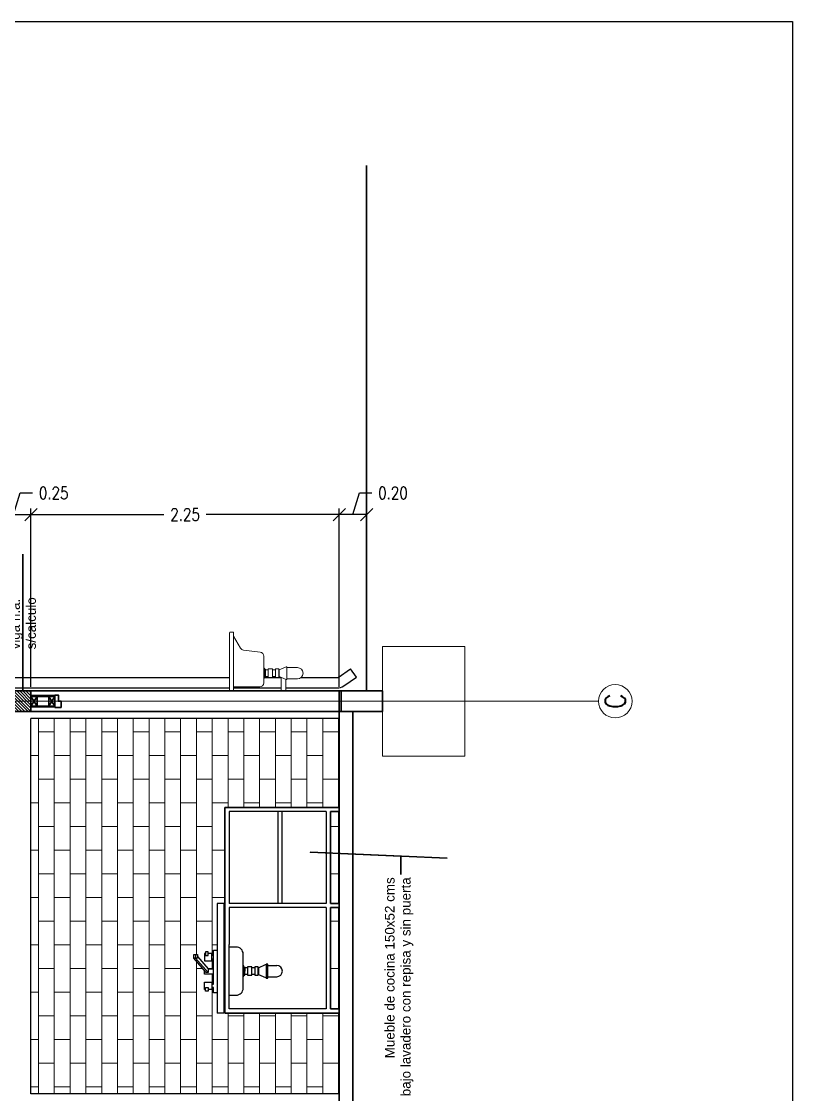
# Model space of a CAD drawing. Header units: metres. Extents: x 45 to 666, y -23 to 325.
# Drawn here: x 629.12 to 634.74, y 47.27 to 55.1 of the extents above; entities that cross this region are included whole.
import ezdxf

# ---------------------------------------------------------------- set-up
doc = ezdxf.new("R2010")
doc.units = ezdxf.units.M
doc.header["$LTSCALE"] = 5
doc.header["$MEASUREMENT"] = 0
doc.linetypes.add('HIDDEN', pattern=[0.375, 0.25, -0.125])
doc.layers.get('0').update_dxf_attribs({"color": 30})
doc.layers.get('DEFPOINTS').update_dxf_attribs({"color": 210})
for name, color, linetype, lineweight in [('A-ANNO-DIMS', 3, 'Continuous', 18), ('A-ANNO-NOTE', 7, 'Continuous', 35), ('A-ANNO-SYMB', 3, 'Continuous', 18), ('A-ANNO-TEXT', 3, 'Continuous', 18), ('A-ELEV-MBE1', 7, 'Continuous', 35), ('A-ELEV-MBE2', 4, 'Continuous', 25), ('A-ELEV-PATT', 8, 'Continuous', 18), ('A-FLOR-OVHD', 3, 'HIDDEN', 18), ('A-FURN', 8, 'Continuous', 18), ('A-WALL-BATT', 8, 'BATTING', 18), ('A-WALL-FULL', 7, 'Continuous', 35), ('A-WALL-FULL-EXTR', 7, 'Continuous', 35), ('A-WALL-PATT', 8, 'Continuous', 18)]:
    doc.layers.add(name, color=color, linetype=linetype, lineweight=lineweight)
doc.styles.add('E-ARIAL', font='arial.ttf')
doc.styles.add('E-ROMANS', font='romans.shx', dxfattribs={"width": 0.8})
doc.linetypes.add('BATTING', pattern='A,0.0001,-0.1,[134,ltypeshp.shx,S=0.1,R=0,X=-0.1,Y=0],-0.2,[134,ltypeshp.shx,S=0.1,R=180,X=0.1,Y=0],-0.1', length=0.4001)
doc.dimstyles.new('E-0050_TICK_18', dxfattribs={"dimscale": 0.001, "dimtxt": 90, "dimasz": 90, "dimexe": 45, "dimexo": 30, "dimgap": 45, "dimtad": 0, "dimzin": 0, "dimdsep": 46, "dimtxsty": 'E-ROMANS', "dimblk": 'OBLIQUE', "dimcen": 45, "dimclrd": 256, "dimclre": 256, "dimclrt": 256, "dimadec": 0, "dimazin": 0, "dimtfac": 1, "dimtmove": 1, "dimatfit": 3, "dimldrblk": 'OPEN90', "dimfxl": 1, "dimtfill": 1, "dimtolj": 1, "dimtzin": 0, "dimarcsym": 0})
doc.dimstyles.new('E-0200_TICK_12', dxfattribs={"dimscale": 0.001, "dimtxt": 240, "dimasz": 240, "dimexe": 120, "dimexo": 80, "dimgap": 120, "dimtad": 0, "dimzin": 0, "dimdsep": 46, "dimtxsty": 'E-ROMANS', "dimblk": 'OBLIQUE', "dimcen": 120, "dimclrd": 256, "dimclre": 256, "dimclrt": 256, "dimadec": 0, "dimazin": 0, "dimtfac": 1, "dimtmove": 1, "dimatfit": 3, "dimldrblk": 'OPEN90', "dimfxl": 1, "dimtfill": 1, "dimtolj": 1, "dimtzin": 0, "dimlwd": -1, "dimarcsym": 0})

# ---------------------------------------------------------------- blocks, each defined once
blk = doc.blocks.new('LAVADERO-ELEV-LAT')
for p, q in [((0, 0), (0.425, 0)), ((0, -0.025), (0, 0)), ((0.425, -0.03), (0.005, -0.03)), ((0.03, -0.03), (0.03, -0.22)), ((0.3132, -0.08), (0.4, -0.03)), ((0.43, -0.005), (0.43, -0.025)), ((0.2833, -0.2237), (0.2984, -0.1023)), ((0.06, -0.25), (0.2535, -0.25)), ((0.105, -0.2823), (0.105, -0.2626)), ((0.105, -0.3357), (0.105, -0.3127)), ((0.155, -0.2823), (0.155, -0.2626)), ((0.155, -0.3357), (0.155, -0.3127)), ((0.0984, -0.377), (0, -0.377)), ((0.105, -0.3619), (0.105, -0.36)), ((0.155, -0.3619), (0.105, -0.3619)), ((0.155, -0.3619), (0.155, -0.36)), ((0.0832, -0.4119), (0, -0.4119)), ((0.0891, -0.4181), (0.0891, -0.4952)), ((0.1709, -0.4181), (0.1709, -0.4952))]:
    blk.add_line(p, q)
for points in [[(0.1674, -0.25), (0.0926, -0.25), (0.0926, -0.2557), (0.1674, -0.2557)], [(0.1606, -0.2823), (0.0994, -0.2823), (0.0994, -0.3127), (0.1606, -0.3127)], [(0.1606, -0.3357), (0.0994, -0.3357), (0.0994, -0.36), (0.1606, -0.36)]]:
    blk.add_lwpolyline(points, close=True)
for points in [[(0.098, -0.2557), (0.101, -0.2626), (0.13, -0.2626)], [(0.162, -0.2557), (0.159, -0.2626), (0.13, -0.2626)], [(0.105, -0.3619), (0.0826, -0.4133), (0.0826, -0.4181), (0.0826, -0.4181)], [(0.155, -0.3619), (0.1774, -0.4133), (0.1774, -0.4181), (0.1774, -0.4181)], [(0.0826, -0.4181), (0.1774, -0.4181)]]:
    blk.add_lwpolyline(points)
for centre, radius, start, end in [((0.425, -0.005), 0.005, 0, 90), ((0.005, -0.025), 0.005, 180, 270), ((0.425, -0.025), 0.005, 270, 0), ((0.3282, -0.106), 0.03, 119.95883, 172.88766), ((0.06, -0.22), 0.03, 180, 270), ((0.2535, -0.22), 0.03, 270, 352.88766), ((0.13, -0.4952), 0.0409, 180, 360)]:
    blk.add_arc(centre, radius, start, end)
blk = doc.blocks.new('_Oblique')
at = {"color": 0, "linetype": 'ByBlock', "lineweight": -2}
blk.add_line((-0.5, -0.5), (0.5, 0.5), dxfattribs=at)
blk = doc.blocks.new('*D573')
at = {"layer": 'A-ANNO-DIMS', "lineweight": -2, "transparency": 16777216}
for p, q in [((631.5329, 51.502), (631.5802, 51.6595)), ((631.5802, 51.6595), (631.6702, 51.6595)), ((631.4329, 50.2442), (631.4329, 51.547)), ((631.6329, 50.2442), (631.6329, 51.547)), ((631.6329, 51.502), (631.4329, 51.502))]:
    blk.add_line(p, q, dxfattribs=at)
at = {"layer": 'DEFPOINTS', "color": 0, "transparency": 16777216}
for p in [(631.4329, 51.502), (631.4329, 50.2142), (631.6329, 50.2142)]:
    blk.add_point(p, dxfattribs=at)
at = {"layer": 'A-ANNO-DIMS', "lineweight": -2, "transparency": 16777216, "xscale": 0.09, "yscale": 0.09, "zscale": 0.09, "rotation": 180}
blk.add_blockref('_Oblique', (631.4329, 51.502), dxfattribs=at)
at = {"layer": 'A-ANNO-DIMS', "lineweight": -2, "transparency": 16777216, "xscale": 0.09, "yscale": 0.09, "zscale": 0.09}
blk.add_blockref('_Oblique', (631.6329, 51.502), dxfattribs=at)
at = {"layer": 'A-ANNO-DIMS', "transparency": 16777216, "insert": (631.8249, 51.6595), "char_height": 0.09, "attachment_point": 5, "style": 'E-ROMANS', "bg_fill": 3, "box_fill_scale": 1.25, "bg_fill_color": 256, "bg_fill_true_color": 13158600, "bg_fill_transparency": 0}
blk.add_mtext('\\A1;0.20', dxfattribs=at)
blk = doc.blocks.new('_Open90')
at = {"color": 0, "linetype": 'ByBlock', "lineweight": -2}
for p, q in [((0, 0), (-1, 0)), ((-0.5, 0.5), (0, 0)), ((0, 0), (-0.5, -0.5))]:
    blk.add_line(p, q, dxfattribs=at)
blk = doc.blocks.new('*D574')
at = {"layer": 'A-ANNO-DIMS', "lineweight": -2, "transparency": 16777216}
for p, q in [((629.0589, 51.502), (629.1062, 51.6595)), ((629.1062, 51.6595), (629.1962, 51.6595)), ((628.9329, 50.2442), (628.9329, 51.547)), ((629.1849, 50.2442), (629.1849, 51.547)), ((628.9329, 51.502), (629.1849, 51.502))]:
    blk.add_line(p, q, dxfattribs=at)
at = {"layer": 'DEFPOINTS', "color": 0, "transparency": 16777216}
for p in [(629.1849, 51.502), (628.9329, 50.2142), (629.1849, 50.2142)]:
    blk.add_point(p, dxfattribs=at)
at = {"layer": 'A-ANNO-DIMS', "lineweight": -2, "transparency": 16777216, "xscale": 0.09, "yscale": 0.09, "zscale": 0.09, "rotation": 180}
blk.add_blockref('_Oblique', (628.9329, 51.502), dxfattribs=at)
at = {"layer": 'A-ANNO-DIMS', "lineweight": -2, "transparency": 16777216, "xscale": 0.09, "yscale": 0.09, "zscale": 0.09}
blk.add_blockref('_Oblique', (629.1849, 51.502), dxfattribs=at)
at = {"layer": 'A-ANNO-DIMS', "transparency": 16777216, "insert": (629.3509, 51.6595), "char_height": 0.09, "attachment_point": 5, "style": 'E-ROMANS', "bg_fill": 3, "box_fill_scale": 1.25, "bg_fill_color": 256, "bg_fill_true_color": 13158600, "bg_fill_transparency": 0}
blk.add_mtext('\\A1;0.25', dxfattribs=at)
blk = doc.blocks.new('*D578')
at = {"layer": 'A-ANNO-DIMS', "lineweight": -2, "transparency": 16777216}
for p, q in [((629.1849, 50.2442), (629.1849, 51.547)), ((631.4329, 50.2442), (631.4329, 51.547)), ((629.1849, 51.502), (630.1542, 51.502)), ((631.4329, 51.502), (630.4636, 51.502))]:
    blk.add_line(p, q, dxfattribs=at)
at = {"layer": 'DEFPOINTS', "color": 0, "transparency": 16777216}
for p in [(631.4329, 51.502), (629.1849, 50.2142), (631.4329, 50.2142)]:
    blk.add_point(p, dxfattribs=at)
at = {"layer": 'A-ANNO-DIMS', "lineweight": -2, "transparency": 16777216, "xscale": 0.09, "yscale": 0.09, "zscale": 0.09, "rotation": 180}
blk.add_blockref('_Oblique', (629.1849, 51.502), dxfattribs=at)
at = {"layer": 'A-ANNO-DIMS', "lineweight": -2, "transparency": 16777216, "xscale": 0.09, "yscale": 0.09, "zscale": 0.09}
blk.add_blockref('_Oblique', (631.4329, 51.502), dxfattribs=at)
at = {"layer": 'A-ANNO-DIMS', "transparency": 16777216, "insert": (630.3089, 51.502), "char_height": 0.09, "attachment_point": 5, "style": 'E-ROMANS', "bg_fill": 3, "box_fill_scale": 1.25, "bg_fill_color": 256, "bg_fill_true_color": 13158600, "bg_fill_transparency": 0}
blk.add_mtext('\\A1;2.25', dxfattribs=at)

msp = doc.modelspace()

# ---------------------------------------------------------------- hatches: boundary and pattern name
at = {"layer": 'A-ELEV-PATT'}
h = msp.add_hatch(dxfattribs=at)
h.set_pattern_fill('AR-BRSTD', color=256, scale=0.0017, style=0)
h.set_pattern_definition([(90, (0, 0), (-0.11516106, -2e-15), []), (180, (0, 0), (-0.11516106, -0.17272), [0.11516106, -0.11516106])])
h.paths.add_polyline_path([(631.3685, 49.3342), (631.3685, 48.6642), (631.4329, 48.6642), (631.4329, 49.3342)], flags=17)
h.paths.add_polyline_path([(631.3685, 48.6342), (631.3685, 47.8942), (631.4329, 47.8942), (631.4329, 48.6342)], flags=17)
h.paths.add_polyline_path([(626.9349, 47.9822), (626.9349, 47.9722), (626.8899, 47.9722), (626.8899, 47.9822), (626.6849, 47.9822), (626.6849, 47.8892), (628.9149, 47.8892), (628.9149, 47.9822)])
h.paths.add_polyline_path([(626.6849, 49.3642), (626.6849, 48.0522), (626.8899, 48.0522), (626.8899, 48.0622), (626.9149, 48.0622), (626.9149, 48.0522), (628.9149, 48.0522), (628.9149, 48.9017), (628.908, 48.9017, -0.183712), (628.8984, 48.9075, 0.163176), (628.8904, 48.9127, -0.001803), (628.8905, 48.9126), (628.7811, 48.9418, 0.212562), (628.7449, 48.9361, -0.212562), (628.7811, 48.9418), (628.8905, 48.9126, -0.161326), (628.8984, 48.9075, 0.183712), (628.908, 48.9017), (628.9149, 48.9017), (628.9149, 49.1267), (628.908, 49.1267, 0.185476), (628.8983, 49.1209, -0.185476), (628.908, 49.1267), (628.9149, 49.1267), (628.9149, 49.3682), (628.4399, 49.3682), (628.4399, 49.3642), (628.4199, 49.3642)])
h.paths.add_polyline_path([(628.5689, 48.4308, 0.318908), (628.5689, 48.4493), (628.5613, 48.4493, -0.119606), (628.5613, 48.4308)], flags=16)
h.paths.add_polyline_path([(628.1149, 48.4401), (628.1149, 48.7033, -0.45876), (628.1286, 48.7151), (628.2665, 48.6943, -0.371028), (628.2767, 48.6825), (628.2767, 48.6084, -0.371028), (628.2665, 48.5966), (628.2557, 48.5949, -0.126827), (628.301, 48.4957), (628.3454, 48.4836, -0.33842), (628.3498, 48.4779), (628.3498, 48.457), (628.3827, 48.457), (628.3827, 48.4661), (628.3955, 48.4661), (628.3955, 48.457), (628.4217, 48.457), (628.4217, 48.423), (628.3955, 48.423), (628.3955, 48.414), (628.3827, 48.414), (628.3827, 48.423), (628.3498, 48.423), (628.3498, 48.4023, -0.33842), (628.3454, 48.3966), (628.301, 48.3845, -0.126828), (628.2557, 48.2852), (628.2665, 48.2836, -0.371028), (628.2767, 48.2718), (628.2767, 48.1976, -0.371028), (628.2665, 48.1859), (628.1286, 48.1651, -0.45876), (628.1149, 48.1768)], flags=16)
h.paths.add_polyline_path([(628.1723, 48.2249), (628.1723, 48.4401), (628.1723, 48.6552, -0.186885), (628.1878, 48.6954, 0.186885), (628.1723, 48.6552), (628.1723, 48.4401), (628.1723, 48.2249, 0.187309), (628.1879, 48.1847, -0.187309)], flags=0)
h.paths.add_polyline_path([(628.1836, 48.2475), (628.1836, 48.4401), (628.1836, 48.6326, -0.630314), (628.203, 48.6419, 0.630314), (628.1836, 48.6326), (628.1836, 48.4401), (628.1836, 48.2475, 0.638669), (628.2032, 48.2384, -0.638669)], flags=0)
h.paths.add_polyline_path([(628.3014, 48.387, 0.034685), (628.302, 48.3953), (628.302, 48.4401), (628.302, 48.4849, 0.034702), (628.3014, 48.4932, -0.034702), (628.302, 48.4849), (628.302, 48.4401), (628.302, 48.3953, -0.034685)], flags=0)
h.paths.add_polyline_path([(628.1803, 48.804), (628.1799, 48.8041, 0.091128)], flags=16)
h.paths.add_polyline_path([(628.1555, 48.8167, 0.157347), (628.1508, 48.8346, -0.157347), (628.1555, 48.8167, 0.33568), (628.1622, 48.8067), (628.1803, 48.804, 10.973617), (628.1799, 48.8041), (628.1622, 48.8067, -0.33568)], flags=16)
h.paths.add_polyline_path([(628.1555, 48.8167, 0.130383), (628.1524, 48.8318, -0.130383), (628.1555, 48.8167, 0.351369), (628.1628, 48.8066, -0.351369)], flags=0)
h.paths.add_polyline_path([(628.6021, 49.1684, -0.22625), (628.5779, 49.1813), (628.5779, 49.0142), (628.5779, 48.8471, -0.22625), (628.6021, 48.86, 0.046424), (628.6113, 48.8613, 0.00003), (628.6113, 48.8613, 0.133687), (628.7361, 48.9288, 0.2034), (628.7361, 49.0996, 0.133687), (628.6113, 49.1671, 0.047024), (628.602, 49.1684, -0.000569)], flags=16)
h.paths.add_polyline_path([(628.7375, 49.0983), (628.7375, 49.0983, 0.000004)], flags=16)
h.paths.add_polyline_path([(628.8978, 49.1203, 0.005758), (628.898, 49.1206, 30.54039), (628.8967, 49.1191, 0.006967), (628.897, 49.1194, 63.209405), (628.8963, 49.1188, 0.035842)], flags=16)
h.paths.add_polyline_path([(628.7375, 48.9301, 1412580.642646), (628.7375, 48.9301, 0.010272), (628.736, 48.9287, 0.000144), (628.7361, 48.9288, 0.001793)], flags=17)
h.paths.add_polyline_path([(628.4617, 48.851, 0.103134), (628.4526, 48.8429, -0.103134), (628.4617, 48.851), (628.4738, 48.8579, 0.268929), (628.4763, 48.8623, -0.268929), (628.4738, 48.8579)], flags=0)
h.paths.add_polyline_path([(628.1486, 49.1908, 0.187436), (628.1555, 49.2114, 235.502772), (628.1555, 49.2109, 132.550667), (628.1555, 49.21, 605077.528377), (628.1555, 49.21, 0.000001), (628.1555, 49.21, 0.013737), (628.1555, 49.2117, -0.347035), (628.1626, 49.2218), (628.1799, 49.2274, -0.514618), (628.1813, 49.2264), (628.1813, 49.2142), (628.4073, 49.2066, -0.22404), (628.4528, 49.1832, 0.106317), (628.4625, 49.175, -0.007034), (628.4617, 49.1754), (628.4763, 49.1671), (628.4763, 49.0771), (628.4763, 49.0392), (628.5429, 49.0392), (628.5429, 49.1792, -0.414214), (628.5529, 49.1892), (628.5679, 49.1892, -0.342089), (628.5776, 49.1817, 0.004238), (628.5779, 49.1813), (628.5779, 49.0142), (628.5779, 48.8471, -0.22625), (628.6021, 48.86, 0.046424), (628.6113, 48.8613, -0.046424), (628.6021, 48.86, 0.230709), (628.5776, 48.8467, -0.342089), (628.5679, 48.8392), (628.5529, 48.8392, -0.414214), (628.5429, 48.8492), (628.5429, 48.9892), (628.4763, 48.9892), (628.4763, 48.9493), (628.4763, 48.8594), (628.4617, 48.851, 0.097194), (628.453, 48.8435, 0.000712), (628.4529, 48.8434, 761.658879), (628.453, 48.8435, 986.890866), (628.4531, 48.8436, 2473.888039), (628.4531, 48.8437, 57.725648), (628.4545, 48.8452, 0.021339), (628.4528, 48.8433, 0.165309), (628.4653, 48.8798, -0.165309), (628.4528, 48.8433, -0.22404), (628.4073, 48.8199), (628.1813, 48.8122), (628.1813, 49.2192), (628.1813, 49.2264, 0.501821), (628.18, 49.2274), (628.1622, 49.2217, 0.320466), (628.1555, 49.2122), (628.1555, 49.2122, 684829.797272), (628.1555, 49.2122), (628.1555, 49.2122, 0.013737), (628.1555, 49.2117, -0.189451), (628.1486, 49.1908, 0.175258), (628.1463, 49.1844, -0.175258)], flags=16)
h.paths.add_polyline_path([(628.1463, 48.844), (628.1463, 49.0142), (628.1463, 49.1844, -0.175258), (628.1486, 49.1908, 0.175258), (628.1463, 49.1844), (628.1463, 49.0142), (628.1463, 48.844, 0.180948), (628.1487, 48.8374, -0.180948)], flags=16)
h.paths.add_polyline_path([(628.5429, 49.1792, -0.414214), (628.5529, 49.1892), (628.5679, 49.1892, -0.414214), (628.5779, 49.1792, 0.414214), (628.5679, 49.1892), (628.5529, 49.1892, 0.414214)], flags=0)
h.paths.add_polyline_path([(628.4528, 49.1832, 0.089459), (628.4607, 49.176, 225.022221), (628.4603, 49.1763, 0.006057), (628.4609, 49.1759, 0.007971), (628.4617, 49.1754, 0.000081), (628.4617, 49.1754), (628.4763, 49.1671), (628.4763, 49.0771), (628.4763, 49.0392), (628.5429, 49.0392), (628.5429, 49.0142), (628.5429, 48.8492, 0.414213), (628.5529, 48.8392, -0.414213), (628.5429, 48.8492), (628.5429, 48.9892), (628.4763, 48.9892), (628.4763, 48.9493), (628.4763, 48.8623, -0.268929), (628.4738, 48.8579, 0.268929), (628.4763, 48.8623), (628.4763, 48.9493), (628.4763, 49.1319), (628.4763, 49.1642, 0.268737), (628.4738, 49.1685, 0.000179), (628.4738, 49.1685), (628.4617, 49.1754, -0.099209), (628.4528, 49.1832, -0.165309), (628.4653, 49.1466), (628.4653, 49.1052), (628.4653, 49.0132), (628.4653, 48.9379, -0.402998), (628.4172, 48.8879, 0.402998), (628.4653, 48.9379), (628.4653, 49.0132), (628.4653, 49.1106, 0.403182), (628.4172, 49.1605, -0.403182), (628.4653, 49.1106), (628.4653, 49.1466, 0.165408), (628.4528, 49.1832, -0.000096)], flags=0)
h.paths.add_polyline_path([(628.1813, 49.2264, 0.501821), (628.18, 49.2274), (628.1799, 49.2274, -0.514618), (628.1813, 49.2264), (628.1813, 49.2142), (628.4073, 49.2066, -0.22404), (628.4528, 49.1832, 0.22404), (628.4073, 49.2066), (628.1813, 49.2142), (628.1813, 48.8122), (628.4073, 48.8199, 0.214044), (628.4514, 48.8415, -0.214044), (628.4073, 48.8199), (628.1813, 48.8122), (628.1813, 49.2192)], flags=0)
h.paths.add_polyline_path([(628.2249, 48.8794), (628.2179, 48.8794), (628.2179, 48.9194), (628.2579, 48.9194), (628.2579, 48.8794), (628.2509, 48.8794), (628.2509, 48.8614), (628.2249, 48.8614)], flags=0)
h.paths.add_polyline_path([(628.2249, 48.8634, 0.312633), (628.2262, 48.8615, -0.312633)], flags=0)
h.paths.add_polyline_path([(628.2179, 48.8824, 0.312633), (628.2199, 48.8796, 0.089934), (628.2209, 48.8794, -0.414214)], flags=0)
h.paths.add_polyline_path([(628.2489, 48.8614, 11.11927), (628.2482, 48.8615, 74.567063), (628.2481, 48.8616, 0.041883), (628.2485, 48.8615, 18.273964), (628.2481, 48.8616, 0.01281), (628.2481, 48.8616, 0.540864), (628.2509, 48.8634, -0.414214)], flags=0)
h.paths.add_polyline_path([(628.2209, 48.9194, 0.414214), (628.2179, 48.9164, -0.414214), (628.2209, 48.9194, 0.414212), (628.2179, 48.9164, -0.414212)], flags=0)
h.paths.add_polyline_path([(628.2249, 48.9094, -0.414214), (628.2269, 48.9114), (628.2489, 48.9114, -0.414214), (628.2509, 48.9094, 0.432616), (628.2488, 48.9114, -0.015606), (628.2489, 48.9114), (628.2269, 48.9114, 0.414214)], flags=0)
h.paths.add_polyline_path([(628.2549, 48.8794, 0.414214), (628.2579, 48.8824, -0.414214), (628.2549, 48.8794, 0.414212), (628.2579, 48.8824, -0.414212)], flags=0)
h.paths.add_polyline_path([(628.2579, 48.9164, 0.414214), (628.2549, 48.9194, -0.414214), (628.2579, 48.9164, 0.414214), (628.2549, 48.9194, -0.414214)], flags=0)
h.paths.add_polyline_path([(628.4172, 48.8879, 0.402998), (628.4653, 48.9379), (628.4653, 49.0132), (628.4653, 49.1106, 0.403182), (628.4172, 49.1605, -0.403182), (628.4653, 49.1106), (628.4653, 49.0132), (628.4653, 48.9379, -0.402998)], flags=0)
h.paths.add_polyline_path([(626.9349, 47.8892), (626.9349, 47.8792), (626.8899, 47.8792), (626.8899, 47.8892), (626.6849, 47.8892), (626.6849, 47.2742), (628.9149, 47.2742), (628.9149, 47.8892)])
h.paths.add_polyline_path([(628.1708, 47.0042), (628.9329, 46.2323), (628.9329, 47.0042)])
h.paths.add_polyline_path([(629.1849, 46.8188), (629.1849, 45.977), (630.1291, 45.0208), (630.5499, 45.4363)])
h.paths.add_polyline_path([(629.2126, 47.0042), (631.0787, 45.1142), (631.2369, 45.1142), (631.4329, 45.1142), (631.4329, 47.0042)])
h.paths.add_polyline_path([(627.767, 47.3015), (627.767, 47.8387), (627.9029, 47.8387), (627.9029, 47.3015)], flags=24)
h.paths.add_polyline_path([(629.3016, 46.1668), (629.3016, 46.4714), (629.4292, 46.4714), (629.4292, 46.1668)], flags=24)
h.paths.add_polyline_path([(630.2315, 46.1925), (630.2315, 46.5674), (630.3723, 46.5674), (630.3723, 46.1925)], flags=24)
h.paths.add_polyline_path([(627.716, 47.294), (627.716, 48.2341), (627.9539, 48.2341), (627.9539, 47.294)], flags=9)
h.paths.add_polyline_path([(627.4327, 49.0007), (627.4327, 49.3195), (627.5394, 49.3195), (627.5394, 49.0007)], flags=24)
h.paths.add_polyline_path([(631.4329, 50.0142), (629.1849, 50.0142), (629.1849, 47.2742), (631.4329, 47.2742), (631.4329, 47.8642), (630.6, 47.8642), (630.6, 47.9946), (630.592, 47.9946), (630.592, 47.8642), (630.542, 47.8642), (630.542, 48.0106), (630.5159, 48.0106), (630.5159, 48.0497), (630.5029, 48.0497), (630.5029, 48.0367), (630.4768, 48.0367), (630.4768, 48.0236), (630.4572, 48.0236), (630.4572, 48.0367), (630.4507, 48.0367), (630.4507, 48.0888), (630.5029, 48.0888), (630.5029, 48.0758), (630.5159, 48.0758), (630.5159, 48.1475), (630.4507, 48.1475), (630.4507, 48.1755), (630.3725, 48.2649), (630.3725, 48.291), (630.3986, 48.291), (630.3986, 48.2763), (630.4768, 48.1867), (630.5159, 48.1867), (630.5159, 48.2584), (630.5029, 48.2584), (630.5029, 48.2454), (630.4507, 48.2454), (630.4507, 48.2975), (630.4572, 48.2975), (630.4572, 48.3106), (630.4768, 48.3106), (630.4768, 48.2975), (630.5029, 48.2975), (630.5029, 48.2845), (630.5159, 48.2845), (630.5159, 48.3236), (630.542, 48.3236), (630.542, 48.6642), (630.592, 48.6642), (630.592, 48.345), (630.6, 48.345), (630.6, 49.3642), (631.4329, 49.3642)])
h.paths.add_polyline_path([(629.1849, 44.2642), (631.2369, 44.2642), (631.2369, 44.9642), (631.016, 44.9642), (630.578, 45.4078), (630.1287, 44.9642), (629.1849, 45.9201)])
h.paths.add_polyline_path([(626.6849, 44.2642), (628.9329, 44.2642), (628.9329, 46.1753), (628.1145, 47.0042), (626.6849, 47.0042)])
h.paths.add_polyline_path([(624.9291, 48.3525), (623.9338, 47.2742), (626.4329, 47.2742), (626.4329, 48.3525)])
h.paths.add_polyline_path([(626.4329, 49.9816), (624.9291, 48.3525), (626.4329, 48.3525)])
h.paths.add_polyline_path([(623.9338, 47.0042), (626.4329, 44.2968), (626.4329, 47.0042)])
at = {"layer": 'A-WALL-PATT'}
h = msp.add_hatch(dxfattribs=at)
h.set_pattern_fill('LINE', color=256, scale=0.005, angle=495, style=0)
h.set_pattern_definition([(135, (701.418694, -76.723201), (-0.0112253202, -0.0112253202), [])])
h.paths.add_polyline_path([(628.9329, 50.1392), (628.9329, 50.0642), (629.1849, 50.0642), (629.1849, 50.1392)])
h.paths.add_polyline_path([(628.9329, 50.2142), (628.9329, 50.1392), (629.1849, 50.1392), (629.1849, 50.2142)])

# ---------------------------------------------------------------- linework, layer by layer
at = {"layer": 'A-ANNO-SYMB', "ltscale": 2}
msp.add_lwpolyline([(633.3242, 50.1392), (621.8616, 50.1392)], dxfattribs=at)
at = {"layer": 'A-ANNO-SYMB', "linetype": 'Continuous', "ltscale": 5}
msp.add_circle((633.4461, 50.1392), 0.1219, dxfattribs=at)
at = {"layer": 'A-ELEV-MBE1'}
for p, q in [((631.4329, 50.2142), (629.1849, 50.2142)), ((629.1849, 50.1042), (629.2299, 50.1742)), ((629.1849, 50.1742), (629.2299, 50.1042)), ((629.2299, 50.1742), (629.3149, 50.1742)), ((629.3149, 50.1042), (629.3599, 50.1742)), ((629.3149, 50.1742), (629.3599, 50.1042)), ((631.4329, 50.0642), (629.1849, 50.0642)), ((629.2299, 50.1042), (629.3149, 50.1042)), ((630.6, 49.3642), (630.6, 48.3632)), ((631.3685, 49.3642), (630.6, 49.3642)), ((631.3685, 49.3642), (631.4329, 49.3642)), ((631.3685, 49.3342), (631.3685, 48.6642)), ((631.3685, 49.3342), (631.4329, 49.3342)), ((631.3685, 48.6642), (631.4329, 48.6642)), ((631.3685, 48.6342), (631.4329, 48.6342)), ((631.3685, 48.6342), (631.3685, 47.8942)), ((630.6, 47.8642), (630.6, 48.3632)), ((631.3685, 47.8642), (630.6, 47.8642)), ((631.3685, 47.8942), (631.4329, 47.8942)), ((631.3685, 47.8642), (631.4329, 47.8642))]:
    msp.add_line(p, q, dxfattribs=at)
for points in [[(631.4329, 49.3642), (631.4329, 49.3342)], [(631.4329, 48.6642), (631.4329, 48.6342)], [(631.4329, 47.8642), (631.4329, 47.8942)]]:
    msp.add_lwpolyline(points, dxfattribs=at)
at = {"layer": 'A-ELEV-MBE2'}
for p, q in [((631.5582, 50.3141), (631.516, 50.376)), ((631.4329, 50.0142), (629.1849, 50.0142)), ((629.1849, 47.2742), (629.1849, 50.0142)), ((630.63, 49.3342), (630.63, 48.6642)), ((631.3385, 49.3342), (630.63, 49.3342)), ((630.9843, 49.3342), (630.9843, 48.6642)), ((631.0143, 49.3342), (631.0143, 48.6642)), ((631.3385, 49.3342), (631.3385, 48.6642)), ((630.592, 48.6642), (630.542, 48.6642)), ((630.542, 48.6642), (630.542, 47.8642)), ((630.592, 48.6642), (630.592, 47.8642)), ((631.3385, 48.6642), (630.63, 48.6642)), ((630.63, 48.6342), (630.63, 48.3632)), ((631.3385, 48.6342), (630.63, 48.6342)), ((631.3385, 48.6342), (631.3385, 47.8942)), ((630.63, 47.8942), (630.63, 48.3632)), ((630.3725, 48.291), (630.3855, 48.291)), ((630.3725, 48.2649), (630.3725, 48.291)), ((630.3855, 48.2649), (630.3725, 48.2649)), ((630.4638, 48.1606), (630.3725, 48.2649)), ((630.3855, 48.291), (630.3986, 48.291)), ((630.3855, 48.291), (630.3855, 48.2649)), ((630.3986, 48.2649), (630.3855, 48.2649)), ((630.3855, 48.2649), (630.4768, 48.1606)), ((630.3984, 48.2764), (630.4768, 48.1867)), ((630.3986, 48.291), (630.3986, 48.2649)), ((630.5159, 48.2845), (630.5029, 48.2845)), ((630.5029, 48.2584), (630.5159, 48.2584)), ((630.4507, 48.1475), (630.4507, 48.1754)), ((630.4768, 48.1606), (630.4638, 48.1606)), ((630.4768, 48.1867), (630.5159, 48.1867)), ((630.4768, 48.1867), (630.4768, 48.1606)), ((630.7648, 48.195), (630.7451, 48.195)), ((630.8182, 48.195), (630.7952, 48.195)), ((630.8444, 48.195), (630.8425, 48.195)), ((630.8444, 48.195), (630.8444, 48.145)), ((630.9125, 48.211), (630.9777, 48.211)), ((630.5159, 48.1475), (630.4507, 48.1475)), ((630.7648, 48.145), (630.7451, 48.145)), ((630.8182, 48.145), (630.7952, 48.145)), ((630.8444, 48.145), (630.8425, 48.145)), ((630.9125, 48.1291), (630.9777, 48.1291)), ((630.5029, 48.0758), (630.5159, 48.0758)), ((630.5159, 48.0497), (630.5029, 48.0497)), ((630.592, 47.8642), (630.542, 47.8642)), ((631.3385, 47.8942), (630.63, 47.8942)), ((631.4329, 47.2742), (629.1849, 47.2742))]:
    msp.add_line(p, q, dxfattribs=at)
for points in [[(631.1528, 50.3115), (631.4175, 50.3115, 0.150775), (631.4245, 50.3137), (631.516, 50.376)], [(631.0448, 50.2365), (631.4175, 50.2365, 0.150775), (631.4668, 50.2517), (631.5582, 50.3141)], [(630.63, 47.9946), (630.6825, 47.9946, 0.414214), (630.7325, 48.0446), (630.7325, 48.295, 0.414214), (630.6825, 48.345), (630.63, 48.345)]]:
    msp.add_lwpolyline(points, format="xyb", dxfattribs=at)
for points in [[(626.4324, 50.3115), (630.6329, 50.3115)], [(630.8829, 50.3115), (631.01, 50.3115)], [(626.4324, 50.2365), (630.6329, 50.2365)], [(630.6629, 50.2365), (631.01, 50.2365)], [(630.5159, 48.0758), (630.5159, 48.3236), (630.542, 48.3236), (630.542, 48.0106), (630.5159, 48.0106), (630.5159, 48.0497)], [(630.6, 48.345), (630.592, 48.345)], [(630.4572, 48.2975), (630.4507, 48.2975), (630.4507, 48.2454), (630.5029, 48.2454), (630.5029, 48.2975), (630.4768, 48.2975)], [(630.7382, 48.202), (630.7451, 48.1991), (630.7451, 48.17)], [(630.7382, 48.138), (630.7451, 48.141), (630.7451, 48.17)], [(630.8444, 48.195), (630.8958, 48.2174), (630.9006, 48.2174), (630.9006, 48.2174)], [(630.4572, 48.0367), (630.4507, 48.0367), (630.4507, 48.0888), (630.5029, 48.0888), (630.5029, 48.0367), (630.4768, 48.0367)], [(630.8444, 48.145), (630.8958, 48.1226), (630.9006, 48.1226), (630.9006, 48.1226)], [(630.592, 47.9946), (630.6, 47.9946)]]:
    msp.add_lwpolyline(points, dxfattribs=at)
for points in [[(630.4768, 48.3106), (630.4572, 48.3106), (630.4572, 48.2845), (630.4768, 48.2845)], [(630.7325, 48.2074), (630.7325, 48.1326), (630.7382, 48.1326), (630.7382, 48.2074)], [(630.7648, 48.2006), (630.7648, 48.1395), (630.7952, 48.1395), (630.7952, 48.2006)], [(630.8182, 48.2006), (630.8182, 48.1395), (630.8425, 48.1395), (630.8425, 48.2006)], [(630.9006, 48.221), (630.9006, 48.1191), (630.9125, 48.1191), (630.9125, 48.221)], [(630.4768, 48.0236), (630.4572, 48.0236), (630.4572, 48.0497), (630.4768, 48.0497)]]:
    msp.add_lwpolyline(points, close=True, dxfattribs=at)
msp.add_arc((630.9777, 48.17), 0.0409, 270, 90, dxfattribs=at)
at = {"layer": 'A-FLOR-OVHD'}
msp.add_lwpolyline([(631.7479, 50.0642), (631.7479, 49.7392), (632.3479, 49.7392), (632.3479, 50.5392), (631.7479, 50.5392), (631.7479, 50.2142)], dxfattribs=at)
at = {"layer": 'A-WALL-BATT', "ltscale": 0.018}
msp.add_line((629.2299, 50.1392), (629.3149, 50.1392), dxfattribs=at)
at = {"layer": 'A-WALL-FULL'}
for p, q in [((631.4329, 44.2142), (631.4329, 50.0642)), ((631.5329, 47.0642), (631.5329, 50.0642))]:
    msp.add_line(p, q, dxfattribs=at)
for points in [[(631.6329, 50.2142), (631.6329, 54.05)], [(629.1849, 50.2142), (629.1849, 50.0642), (628.9329, 50.0642), (628.9329, 50.2142), (629.1849, 50.2142)], [(631.7479, 50.0642), (631.4479, 50.0642), (631.4479, 50.2142), (631.7479, 50.2142)], [(631.7479, 50.2142), (631.7479, 50.0642)]]:
    msp.add_lwpolyline(points, dxfattribs=at)
at = {"layer": 'A-WALL-FULL-EXTR'}
for p, q in [((631.4329, 50.0642), (631.4329, 50.2142)), ((631.4329, 50.2142), (631.4479, 50.2142)), ((629.1849, 50.1802), (629.3599, 50.1802)), ((629.1849, 50.0982), (629.3599, 50.0982)), ((631.4479, 50.0642), (631.4329, 50.0642))]:
    msp.add_line(p, q, dxfattribs=at)
for points in [[(629.1849, 50.1742), (629.2299, 50.1742), (629.2299, 50.1042), (629.1849, 50.1042), (629.1849, 50.1742)], [(629.3149, 50.1742), (629.3599, 50.1742), (629.3599, 50.1042), (629.3149, 50.1042), (629.3149, 50.1742)]]:
    msp.add_lwpolyline(points, dxfattribs=at)
msp.add_lwpolyline([(629.3599, 50.1842), (629.3599, 50.0942), (629.4049, 50.0942), (629.4049, 50.1392), (629.3849, 50.1392), (629.3849, 50.1842)], close=True, dxfattribs=at)

# ---------------------------------------------------------------- block references
at = {"layer": 'A-FURN', "rotation": 90}
msp.add_blockref('LAVADERO-ELEV-LAT', (630.6329, 50.2142), dxfattribs=at)

# ---------------------------------------------------------------- texts
at = {"layer": 'A-ANNO-NOTE', "char_height": 0.07, "rotation": 90, "style": 'E-ARIAL'}
for s, insert, attachment_point in [('viga h.a.\\Ps/calculo', (629.1279, 50.5177), 4), ('Mueble de cocina 150x52 cms\\Pbajo lavadero con repisa y sin puerta \\P ', (631.9285, 48.8545), 6)]:
    msp.add_mtext(s, dxfattribs=dict(at, insert=insert, attachment_point=attachment_point))
at = {"layer": 'A-ANNO-TEXT', "ltscale": 5, "insert": (633.4461, 50.1392), "char_height": 0.15, "attachment_point": 5, "rotation": 90, "style": 'E-ROMANS'}
msp.add_mtext('C', dxfattribs=at)

# ---------------------------------------------------------------- leaders
at = {"layer": 'A-ANNO-NOTE'}
msp.add_leader([(629.1251, 50.213), (629.1252, 50.4891), (629.1254, 50.2746)], dimstyle='E-0200_TICK_12', override={"dimasz": 0.2, "dimtad": 0, "dimldrblk": 'Open90'}, dxfattribs=at)
at = {"layer": 'A-ANNO-NOTE', "annotation_type": 0, "has_hookline": 1, "hookline_direction": 1, "text_width": 1.5877, "horizontal_direction": (0, 1, 0)}
msp.add_leader([(631.222, 49.0369), (631.8829, 49.0092), (631.8832, 48.8751)], dimstyle='E-0200_TICK_12', override={"dimasz": 0.2, "dimtad": 0, "dimldrblk": 'Open90'}, dxfattribs=at)

# ---------------------------------------------------------------- next in the draw order: dimensions: what is measured, and where the dimension line sits
at = {"layer": 'A-ANNO-DIMS'}
dim = msp.add_linear_dim(base=(629.1849, 51.502), p1=(628.9329, 50.2142), p2=(629.1849, 50.2142), dimstyle='E-0050_TICK_18', dxfattribs=at)
dim.commit()
dim.dimension.update_dxf_attribs({"geometry": '*D574', "text_midpoint": (629.2412, 51.6595)})
dim = msp.add_aligned_dim(p1=(631.6329, 50.2142), p2=(631.4329, 50.2142), distance=-1.2878, dimstyle='E-0050_TICK_18', dxfattribs=at)
dim.commit()
dim.dimension.update_dxf_attribs({"geometry": '*D573', "text_midpoint": (631.7152, 51.6595)})

# ---------------------------------------------------------------- next in the draw order: dimensions: what is measured, and where the dimension line sits
dim = msp.add_aligned_dim(p1=(629.1849, 50.2142), p2=(631.4329, 50.2142), distance=1.2878, dimstyle='E-0050_TICK_18', dxfattribs=at)
dim.commit()
dim.dimension.update_dxf_attribs({"geometry": '*D578', "text_midpoint": (630.3089, 51.502)})

# ---------------------------------------------------------------- next in the draw order: linework, layer by layer
at = {"layer": 'DEFPOINTS'}
msp.add_lwpolyline([(619.6466, 55.1001), (634.7385, 55.1001), (634.7385, 38.9485), (619.6466, 38.9485)], close=True, dxfattribs=at)

doc.saveas('drawing.dxf')
